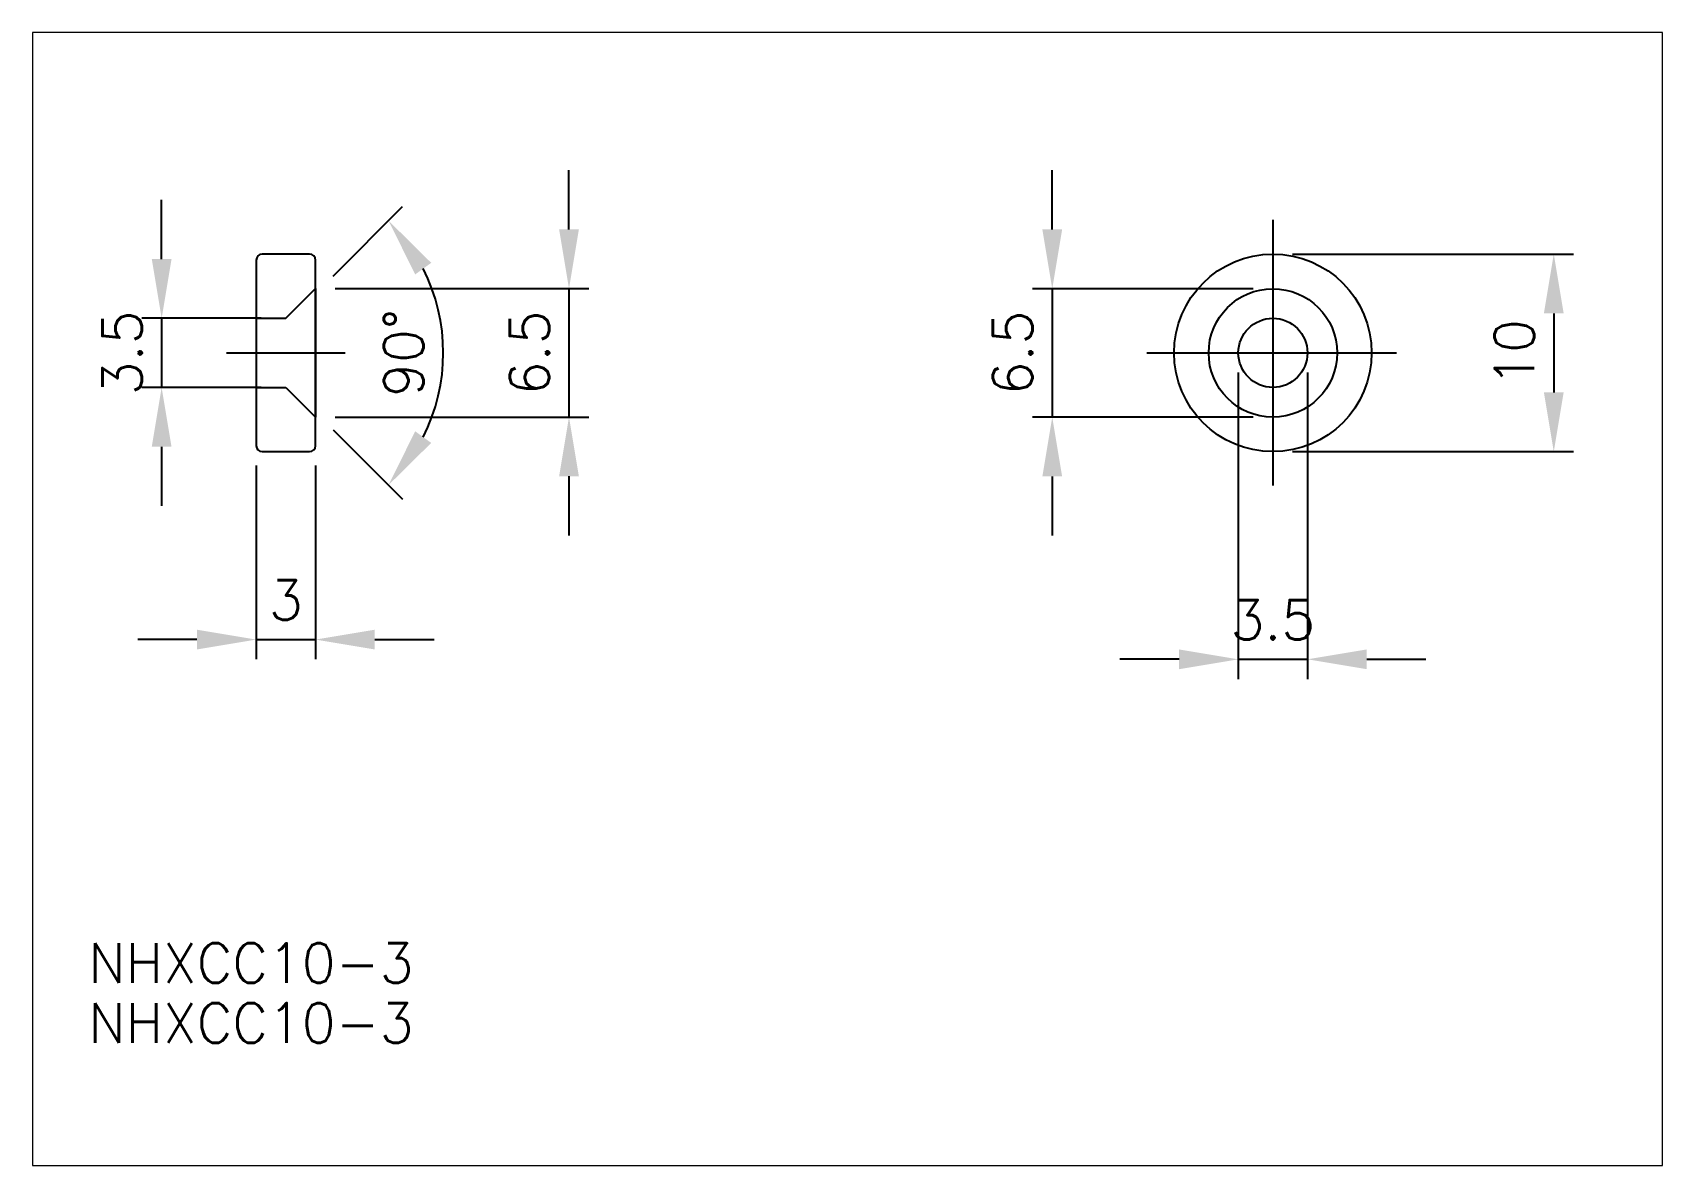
# Paper-space layout 'レイアウト1' of a CAD drawing. Extents: x 1.12 to 10.1, y 0.78 to 7.02.
# The model-space entities are those that its viewports show. They can reach past a viewport. Long polylines and large blocks are cut down to what shows.
import ezdxf

# ---------------------------------------------------------------- set-up
doc = ezdxf.new("R2010")
doc.units = 0
doc.header["$MEASUREMENT"] = 0
doc.header["$PDMODE"] = 64
doc.linetypes.add('CENTER', pattern=[17.5, 13, -1.5, 1.5, -1.5])
doc.linetypes.add('DASHED', pattern=[3.5, 2, -1.5])
doc.layers.get('0').update_dxf_attribs({"linetype": 'CONTINUOUS'})
doc.layers.get('DEFPOINTS').update_dxf_attribs({"linetype": 'CONTINUOUS'})
doc.layers.add('CENTER', color=1, linetype='CENTER')
doc.styles.get("Standard").update_dxf_attribs({"font": 'txt.shx', "bigfont": '@extfont2.shx'})
doc.dimstyles.new('MISUMI', dxfattribs={"dimtxt": 3.2, "dimasz": 3, "dimexe": 1, "dimexo": 1, "dimgap": 1, "dimtad": 1, "dimdsep": 46, "dimtxsty": 'STANDARD', "dimcen": 0, "dimadec": 0, "dimazin": 0, "dimtfac": 0.6, "dimtix": 1, "dimtmove": 2, "dimatfit": 3, "dimfxl": 1, "dimtvp": 1, "dimtolj": 1, "dimarcsym": 0})

# ---------------------------------------------------------------- blocks, each defined once
blk = doc.blocks.new('*D59')
at = {"color": 0, "linetype": 'Continuous', "lineweight": -2}
for p, q in [((103.899, 237.061), (118.117, 237.061)), ((117.117, 234.061), (117.117, 230.061)), ((103.899, 227.061), (118.117, 227.061))]:
    blk.add_line(p, q, dxfattribs=at)
at = {"color": 0, "linetype": 'Continuous'}
for points in [[(116.617, 234.061), (117.617, 234.061), (117.117, 237.061)], [(116.617, 230.061), (117.617, 230.061), (117.117, 227.061)]]:
    blk.add_solid(points, dxfattribs=at)
at = {"layer": 'DEFPOINTS', "color": 0, "linetype": 'Continuous'}
for p in [(102.899, 237.061), (102.899, 227.061), (117.117, 227.061)]:
    blk.add_point(p, dxfattribs=at)
at = {"color": 0, "linetype": 'Continuous', "insert": (115.117, 232.061), "char_height": 2, "attachment_point": 5, "rotation": 90}
blk.add_mtext('\\A1;10', dxfattribs=at)
blk = doc.blocks.new('*D58')
at = {"color": 0, "linetype": 'Continuous', "lineweight": -2}
for p, q in [((51.435, 226.361), (51.435, 216.547)), ((54.435, 226.361), (54.435, 216.547)), ((48.435, 217.547), (45.435, 217.547)), ((51.435, 217.547), (54.435, 217.547)), ((57.435, 217.547), (60.435, 217.547))]:
    blk.add_line(p, q, dxfattribs=at)
at = {"color": 0, "linetype": 'Continuous'}
for points in [[(48.435, 218.047), (48.435, 217.047), (51.435, 217.547)], [(57.435, 218.047), (57.435, 217.047), (54.435, 217.547)]]:
    blk.add_solid(points, dxfattribs=at)
at = {"layer": 'DEFPOINTS', "color": 0, "linetype": 'Continuous'}
for p in [(51.435, 227.361), (54.435, 227.361), (54.435, 217.547)]:
    blk.add_point(p, dxfattribs=at)
at = {"color": 0, "linetype": 'Continuous', "insert": (52.935, 219.547), "char_height": 2, "attachment_point": 5}
blk.add_mtext('\\A1;3', dxfattribs=at)
blk = doc.blocks.new('*D57')
at = {"color": 0, "linetype": 'Continuous', "lineweight": -2}
for p, q in [((46.648, 236.811), (46.648, 239.811)), ((51.685, 233.811), (45.648, 233.811)), ((46.648, 233.811), (46.648, 230.311)), ((51.685, 230.311), (45.648, 230.311)), ((46.648, 227.311), (46.648, 224.311))]:
    blk.add_line(p, q, dxfattribs=at)
at = {"color": 0, "linetype": 'Continuous'}
for points in [[(46.148, 236.811), (47.148, 236.811), (46.648, 233.811)], [(46.148, 227.311), (47.148, 227.311), (46.648, 230.311)]]:
    blk.add_solid(points, dxfattribs=at)
at = {"layer": 'DEFPOINTS', "color": 0, "linetype": 'Continuous'}
for p in [(52.685, 233.811), (46.648, 230.311), (52.685, 230.311)]:
    blk.add_point(p, dxfattribs=at)
at = {"color": 0, "linetype": 'Continuous', "insert": (44.648, 232.061), "char_height": 2, "attachment_point": 5, "rotation": 90}
blk.add_mtext('\\A1;3.5', dxfattribs=at)
blk = doc.blocks.new('*D56')
at = {"color": 0, "linetype": 'Continuous', "lineweight": -2}
for p, q in [((101.149, 231.061), (101.149, 215.547)), ((104.649, 231.061), (104.649, 215.547)), ((98.149, 216.547), (95.149, 216.547)), ((101.149, 216.547), (104.649, 216.547)), ((107.649, 216.547), (110.649, 216.547))]:
    blk.add_line(p, q, dxfattribs=at)
at = {"color": 0, "linetype": 'Continuous'}
for points in [[(98.149, 217.047), (98.149, 216.047), (101.149, 216.547)], [(107.649, 217.047), (107.649, 216.047), (104.649, 216.547)]]:
    blk.add_solid(points, dxfattribs=at)
at = {"layer": 'DEFPOINTS', "color": 0, "linetype": 'Continuous'}
for p in [(101.149, 232.061), (104.649, 232.061), (104.649, 216.547)]:
    blk.add_point(p, dxfattribs=at)
at = {"color": 0, "linetype": 'Continuous', "insert": (102.899, 218.547), "char_height": 2, "attachment_point": 5}
blk.add_mtext('\\A1;3.5', dxfattribs=at)
blk = doc.blocks.new('*D55')
at = {"color": 0, "linetype": 'Continuous', "lineweight": -2}
for p, q in [((91.73, 238.309), (91.73, 241.309)), ((101.899, 235.309), (90.73, 235.309)), ((91.73, 235.309), (91.73, 228.809)), ((101.899, 228.809), (90.73, 228.809)), ((91.73, 225.809), (91.73, 222.809))]:
    blk.add_line(p, q, dxfattribs=at)
at = {"color": 0, "linetype": 'Continuous'}
for points in [[(91.23, 238.309), (92.23, 238.309), (91.73, 235.309)], [(91.23, 225.809), (92.23, 225.809), (91.73, 228.809)]]:
    blk.add_solid(points, dxfattribs=at)
at = {"layer": 'DEFPOINTS', "color": 0, "linetype": 'Continuous'}
for p in [(102.899, 235.309), (91.73, 228.809), (102.899, 228.809)]:
    blk.add_point(p, dxfattribs=at)
at = {"color": 0, "linetype": 'Continuous', "insert": (89.73, 232.059), "char_height": 2, "attachment_point": 5, "rotation": 90}
blk.add_mtext('\\A1;6.5', dxfattribs=at)
blk = doc.blocks.new('*D54')
at = {"color": 0, "linetype": 'Continuous', "lineweight": -2}
for p, q in [((67.268, 238.311), (67.268, 241.311)), ((55.435, 235.311), (68.268, 235.311)), ((67.268, 235.311), (67.268, 228.811)), ((55.435, 228.811), (68.268, 228.811)), ((67.268, 225.811), (67.268, 222.811))]:
    blk.add_line(p, q, dxfattribs=at)
at = {"color": 0, "linetype": 'Continuous'}
for points in [[(66.768, 238.311), (67.768, 238.311), (67.268, 235.311)], [(66.768, 225.811), (67.768, 225.811), (67.268, 228.811)]]:
    blk.add_solid(points, dxfattribs=at)
at = {"layer": 'DEFPOINTS', "color": 0, "linetype": 'Continuous'}
for p in [(54.435, 235.311), (54.435, 228.811), (67.268, 228.811)]:
    blk.add_point(p, dxfattribs=at)
at = {"color": 0, "linetype": 'Continuous', "insert": (65.268, 232.061), "char_height": 2, "attachment_point": 5, "rotation": 90}
blk.add_mtext('\\A1;6.5', dxfattribs=at)
blk = doc.blocks.new('*D53')
at = {"color": 0, "linetype": 'Continuous', "lineweight": -2}
for p, q in [((55.324, 235.95), (58.837, 239.463)), ((55.324, 228.172), (58.837, 224.659))]:
    blk.add_line(p, q, dxfattribs=at)
blk.add_arc((51.435, 232.061), 9.468, 333.23151, 26.76849, dxfattribs=at)
at = {"color": 0, "linetype": 'Continuous'}
for points in [[(59.483, 236.032), (60.293, 236.618), (58.13, 238.756)], [(60.293, 227.503), (59.483, 228.09), (58.13, 225.366)]]:
    blk.add_solid(points, dxfattribs=at)
at = {"layer": 'DEFPOINTS', "color": 0, "linetype": 'Continuous'}
for p in [(54.617, 235.243), (50.374, 233.121), (50.374, 231), (60.58, 229.61), (54.617, 228.879)]:
    blk.add_point(p, dxfattribs=at)
at = {"color": 0, "linetype": 'Continuous', "insert": (58.903, 232.061), "char_height": 2, "attachment_point": 5, "rotation": 90}
blk.add_mtext('\\A1;90°', dxfattribs=at)

msp = doc.modelspace()

# ---------------------------------------------------------------- linework, layer by layer
at = {"color": 7, "linetype": 'Continuous'}
for p, q in [((54.135, 237.061), (51.735, 237.061)), ((51.435, 236.761), (51.435, 227.361)), ((54.435, 227.361), (54.435, 236.761)), ((54.435, 235.311), (54.435, 228.811)), ((51.435, 233.811), (51.435, 230.311)), ((51.735, 227.061), (54.135, 227.061))]:
    msp.add_line(p, q, dxfattribs=at)
at = {"color": 3, "linetype": 'DASHED'}
for p, q in [((52.935, 233.811), (54.435, 235.311)), ((51.435, 233.811), (52.935, 233.811)), ((51.435, 230.311), (52.935, 230.311)), ((52.935, 230.311), (54.435, 228.811))]:
    msp.add_line(p, q, dxfattribs=at)
at = {"color": 7, "linetype": 'Continuous'}
for centre, radius in [((102.899, 232.061), 5), ((102.899, 232.059), 3.25), ((102.899, 232.061), 1.75)]:
    msp.add_circle(centre, radius, dxfattribs=at)
for centre, start, end in [((51.735, 236.761), 90, 180), ((54.135, 236.761), 0, 90), ((51.735, 227.361), 180, 270), ((54.135, 227.361), 270, 0)]:
    msp.add_arc(centre, 0.3, start, end, dxfattribs=at)
at = {"layer": 'CENTER', "color": 1, "linetype": 'CENTER'}
for p, q in [((102.899, 238.799), (102.899, 225.348)), ((49.935, 232.061), (55.935, 232.061)), ((96.515, 232.061), (109.16, 232.061))]:
    msp.add_line(p, q, dxfattribs=at)

# ---------------------------------------------------------------- texts
at = {"color": 7, "linetype": 'Continuous'}
for p in [(42.945, 200.176), (42.945, 197.141)]:
    msp.add_text('NHXCC10-3', height=2, dxfattribs=at).set_placement(p)

# ---------------------------------------------------------------- dimensions: what is measured, and where the dimension line sits
for base, p1, p2, picture, middle in [((67.268, 228.811), (54.435, 235.311), (54.435, 228.811), '*D54', (65.268, 232.061)), ((91.73, 228.809), (102.899, 235.309), (102.899, 228.809), '*D55', (89.73, 232.059)), ((46.648, 230.311), (52.685, 233.811), (52.685, 230.311), '*D57', (44.648, 232.061)), ((117.117, 227.061), (102.899, 237.061), (102.899, 227.061), '*D59', (115.117, 232.061))]:
    dim = msp.add_linear_dim(base=base, p1=p1, p2=p2, angle=90, dimstyle='MISUMI', override={"dimtxt": 2, "dimtxsty": 'STANDARD'}, dxfattribs=at)
    dim.commit()
    dim.dimension.update_dxf_attribs({"geometry": picture, "text_midpoint": middle})
dim = msp.add_angular_dim_2l(base=(60.58, 229.61), line1=((50.374, 233.121), (54.617, 228.879)), line2=((50.374, 231), (54.617, 235.243)), dimstyle='MISUMI', override={"dimtxt": 2, "dimdec": 0, "dimtxsty": 'STANDARD'}, dxfattribs=at)
dim.commit()
dim.dimension.update_dxf_attribs({"geometry": '*D53', "text_midpoint": (58.903, 232.061)})
for base, p1, p2, picture, middle in [((104.649, 216.547), (101.149, 232.061), (104.649, 232.061), '*D56', (102.899, 218.547)), ((54.435, 217.547), (51.435, 227.361), (54.435, 227.361), '*D58', (52.935, 219.547))]:
    dim = msp.add_linear_dim(base=base, p1=p1, p2=p2, dimstyle='MISUMI', override={"dimtxt": 2, "dimtxsty": 'STANDARD'}, dxfattribs=at)
    dim.commit()
    dim.dimension.update_dxf_attribs({"geometry": picture, "text_midpoint": middle})

psp = doc.layouts.new('レイアウト1')

# ---------------------------------------------------------------- viewports
at = {"layer": '0', "color": 7, "linetype": 'Continuous', "view_target_point": (148.5, 105)}
psp.add_viewport(center=(5.6137, 3.9021), size=(8.982, 6.243333), view_center_point=(-67.1347, 114.601), view_height=57.34575, dxfattribs=at)

doc.saveas('drawing.dxf')
